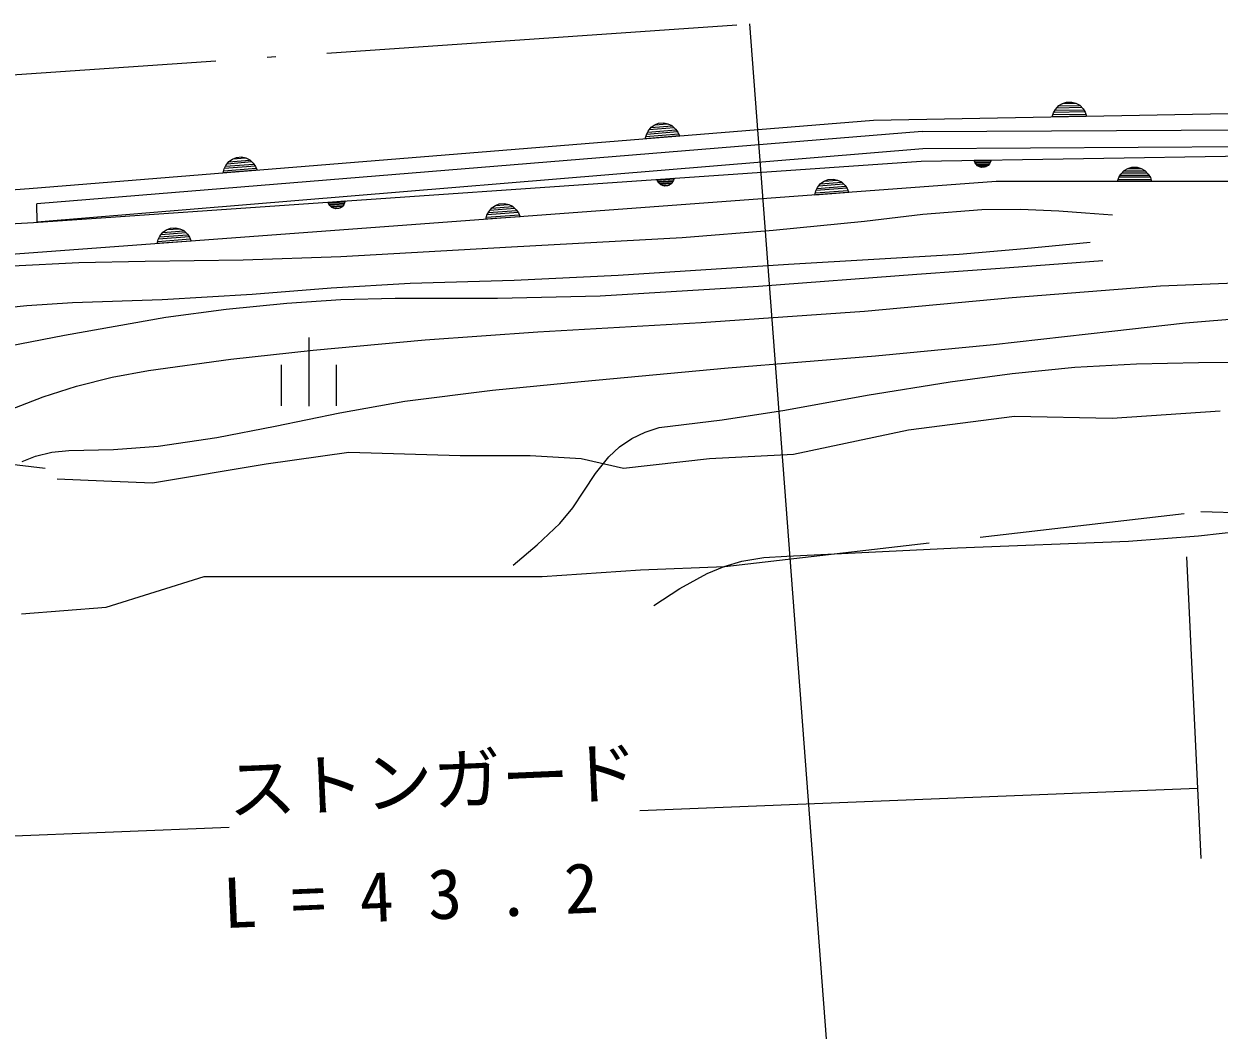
# Model space of a CAD drawing. Units: millimetres, scale not verified. Extents: x 69965 to 709965, y -3686 to 356314.
# Drawn here: x 222016 to 256924, y 248579 to 277953 of the extents above; entities that cross this region are included whole.
import ezdxf
from ezdxf.enums import TextEntityAlignment as Align

# ---------------------------------------------------------------- set-up
doc = ezdxf.new("R2010")
doc.units = ezdxf.units.MM
doc.header["$LTSCALE"] = 1000
doc.linetypes.add('DASHED', pattern=[7.5, 6, -1.5])
doc.linetypes.add('LONG_DASHED_DOTTED', pattern=[15.25, 12, -1.5, 0.25, -1.5])
doc.layers.add('S-BGD', color=7, linetype='Continuous', lineweight=13)
doc.styles.add('ＭＳ ゴシック', font='')
doc.styles.get('ＭＳ ゴシック').set_extended_font_data('MS Gothic')

msp = doc.modelspace()

# ---------------------------------------------------------------- linework, layer by layer
at = {"layer": 'S-BGD', "linetype": 'LONG_DASHED_DOTTED'}
msp.add_line((200440, 275000), (243213, 277953), dxfattribs=at)
at = {"layer": 'S-BGD'}
for p, q in [((243213, 277953), (246586, 233288)), ((252091, 275357), (252147, 275456)), ((252137, 275431), (252959, 275447)), ((252147, 275456), (252242, 275568)), ((252913, 275509), (252186, 275494)), ((252242, 275568), (252351, 275630)), ((252245, 275558), (252850, 275570)), ((252351, 275630), (252468, 275670)), ((252731, 275630), (252358, 275623)), ((252468, 275670), (252622, 275673)), ((252622, 275673), (252741, 275638)), ((252741, 275638), (252852, 275580)), ((252852, 275580), (252951, 275472)), ((252951, 275472), (253013, 275375)), ((222167, 273144), (246829, 275140)), ((246829, 275140), (258277, 275363)), ((252053, 275242), (252091, 275357)), ((253053, 275261), (252053, 275242)), ((252077, 275305), (253027, 275323)), ((253001, 275385), (252101, 275368)), ((253013, 275375), (253053, 275261)), ((248249, 274808), (222394, 272696)), ((240185, 274665), (241132, 274741)), ((240196, 274718), (240246, 274820)), ((241102, 274802), (240205, 274729)), ((240238, 274794), (241057, 274861)), ((240246, 274820), (240334, 274938)), ((241008, 274919), (240282, 274861)), ((240334, 274938), (240439, 275006)), ((240337, 274928), (240940, 274977)), ((240439, 275006), (240553, 275053)), ((240818, 275029), (240447, 274999)), ((240553, 275053), (240707, 275066)), ((240707, 275066), (240827, 275038)), ((240827, 275038), (240942, 274987)), ((240942, 274987), (241048, 274885)), ((241048, 274885), (241116, 274793)), ((241116, 274793), (241162, 274681)), ((248249, 274808), (264611, 274904)), ((240165, 274600), (240196, 274718)), ((241162, 274681), (240165, 274600)), ((264608, 274404), (248270, 274308)), ((248270, 274308), (222405, 272163)), ((228108, 274008), (228222, 274055)), ((228487, 274032), (228116, 274002)), ((228222, 274055), (228376, 274068)), ((228376, 274068), (228496, 274040)), ((228496, 274040), (228611, 273989)), ((248225, 273947), (260417, 274146)), ((222292, 272156), (248225, 273947)), ((227834, 273603), (227865, 273720)), ((228831, 273683), (227834, 273603)), ((227854, 273667), (228801, 273744)), ((227865, 273720), (227914, 273822)), ((228771, 273804), (227874, 273731)), ((227906, 273797), (228726, 273863)), ((227914, 273822), (228003, 273940)), ((228676, 273922), (227951, 273863)), ((228003, 273940), (228108, 274008)), ((228006, 273930), (228609, 273979)), ((228611, 273989), (228717, 273887)), ((228717, 273887), (228784, 273795)), ((228784, 273795), (228831, 273683)), ((249770, 273972), (250270, 273980)), ((249790, 273915), (249770, 273972)), ((250258, 273949), (249783, 273941)), ((249821, 273867), (249790, 273915)), ((249796, 273910), (250246, 273918)), ((250228, 273886), (249817, 273879)), ((249870, 273813), (249821, 273867)), ((249840, 273848), (250204, 273854)), ((249926, 273784), (249870, 273813)), ((250174, 273823), (249872, 273818)), ((249985, 273766), (249926, 273784)), ((249931, 273787), (250117, 273790)), ((250062, 273767), (249985, 273766)), ((250121, 273787), (250062, 273767)), ((250175, 273818), (250121, 273787)), ((250223, 273873), (250175, 273818)), ((250251, 273923), (250223, 273873)), ((250270, 273980), (250251, 273923)), ((254149, 273672), (254259, 273732)), ((254259, 273732), (254376, 273770)), ((254639, 273725), (254266, 273725)), ((254376, 273770), (254531, 273770)), ((254531, 273770), (254649, 273732)), ((254649, 273732), (254759, 273672)), ((250415, 273350), (211998, 270513)), ((240507, 273414), (241005, 273448)), ((240529, 273358), (240507, 273414)), ((240995, 273416), (240521, 273384)), ((240563, 273311), (240529, 273358)), ((240536, 273353), (240985, 273384)), ((240968, 273352), (240558, 273323)), ((240964, 273339), (240919, 273281)), ((240989, 273390), (240964, 273339)), ((241005, 273448), (240989, 273390)), ((245285, 273294), (245390, 273362)), ((245288, 273285), (245891, 273329)), ((245390, 273362), (245505, 273408)), ((245770, 273383), (245398, 273355)), ((245505, 273408), (245659, 273420)), ((245659, 273420), (245779, 273391)), ((245779, 273391), (245893, 273339)), ((245893, 273339), (245999, 273237)), ((258493, 273350), (250415, 273350)), ((253954, 273350), (253994, 273465)), ((254954, 273350), (253954, 273350)), ((253979, 273412), (254929, 273412)), ((253994, 273465), (254051, 273562)), ((254904, 273475), (254004, 273475)), ((254041, 273537), (254864, 273537)), ((254051, 273562), (254149, 273672)), ((254819, 273600), (254091, 273600)), ((254151, 273662), (254756, 273662)), ((254759, 273672), (254856, 273562)), ((254856, 273562), (254916, 273465)), ((254916, 273465), (254954, 273350)), ((211627, 272377), (222167, 273144)), ((240615, 273260), (240563, 273311)), ((240583, 273294), (240945, 273319)), ((240672, 273234), (240615, 273260)), ((240918, 273286), (240616, 273265)), ((240732, 273219), (240672, 273234)), ((240677, 273238), (240862, 273250)), ((240809, 273224), (240732, 273219)), ((240866, 273247), (240809, 273224)), ((240919, 273281), (240866, 273247)), ((245114, 272958), (245146, 273076)), ((246111, 273032), (245114, 272958)), ((245134, 273023), (246082, 273093)), ((245146, 273076), (245196, 273178)), ((246052, 273153), (245155, 273087)), ((245188, 273152), (246008, 273212)), ((245196, 273178), (245285, 273294)), ((245958, 273271), (245233, 273218)), ((245999, 273237), (246066, 273144)), ((246066, 273144), (246111, 273032)), ((222405, 272163), (222394, 272696)), ((230899, 272750), (231398, 272785)), ((230922, 272694), (230899, 272750)), ((231388, 272753), (230914, 272720)), ((230955, 272648), (230922, 272694)), ((230928, 272690), (231377, 272721)), ((231361, 272688), (230951, 272660)), ((231008, 272596), (230955, 272648)), ((230975, 272630), (231338, 272655)), ((231357, 272675), (231312, 272617)), ((231382, 272726), (231357, 272675)), ((231398, 272785), (231382, 272726)), ((235681, 272585), (235786, 272653)), ((235786, 272653), (235900, 272699)), ((236165, 272674), (235794, 272646)), ((235900, 272699), (236055, 272711)), ((236055, 272711), (236175, 272682)), ((236175, 272682), (236289, 272630)), ((236289, 272630), (236394, 272528)), ((231310, 272622), (231008, 272601)), ((231064, 272570), (231008, 272596)), ((231124, 272555), (231064, 272570)), ((231069, 272574), (231255, 272587)), ((231202, 272561), (231124, 272555)), ((231259, 272583), (231202, 272561)), ((231312, 272617), (231259, 272583)), ((235510, 272249), (235541, 272367)), ((236507, 272323), (235510, 272249)), ((235530, 272314), (236478, 272383)), ((235541, 272367), (235591, 272468)), ((236448, 272444), (235550, 272378)), ((235583, 272443), (236404, 272503)), ((235591, 272468), (235681, 272585)), ((236354, 272562), (235629, 272509)), ((235684, 272576), (236287, 272620)), ((236394, 272528), (236461, 272435)), ((236461, 272435), (236507, 272323)), ((246566, 272199), (248275, 272395)), ((248275, 272395), (249995, 272531)), ((249995, 272531), (251121, 272544)), ((251121, 272544), (252247, 272497)), ((252247, 272497), (253025, 272442)), ((253025, 272442), (253813, 272378)), ((211975, 271620), (222292, 272156)), ((226076, 271876), (226182, 271944)), ((226182, 271944), (226296, 271990)), ((226561, 271965), (226190, 271937)), ((226296, 271990), (226451, 272002)), ((226451, 272002), (226570, 271973)), ((226570, 271973), (226685, 271921)), ((241246, 271722), (243903, 271930)), ((243903, 271930), (246566, 272199)), ((225906, 271540), (225937, 271658)), ((226903, 271614), (225906, 271540)), ((225926, 271604), (226873, 271674)), ((225937, 271658), (225987, 271759)), ((226844, 271735), (225946, 271669)), ((225979, 271734), (226799, 271794)), ((225987, 271759), (226076, 271876)), ((226750, 271853), (226024, 271800)), ((226079, 271866), (226683, 271911)), ((226685, 271921), (226790, 271819)), ((226790, 271819), (226857, 271726)), ((226857, 271726), (226903, 271614)), ((236255, 271446), (241246, 271722)), ((251243, 271392), (253154, 271584)), ((231277, 271164), (236255, 271446)), ((249332, 271228), (251243, 271392)), ((221679, 270893), (223616, 270990)), ((223616, 270990), (225563, 271027)), ((225563, 271027), (228421, 271065)), ((228421, 271065), (231277, 271164)), ((239372, 270615), (244348, 270942)), ((244348, 270942), (249332, 271228)), ((250807, 270843), (253527, 271042)), ((236338, 270471), (239372, 270615)), ((243470, 270296), (248097, 270643)), ((248097, 270643), (250807, 270843)), ((228687, 270061), (230987, 270253)), ((230987, 270253), (233301, 270386)), ((233301, 270386), (236338, 270471)), ((238843, 270011), (243470, 270296)), ((250882, 269965), (255217, 270302)), ((255217, 270302), (257394, 270395)), ((223434, 269817), (226057, 269909)), ((226057, 269909), (228687, 270061)), ((229694, 269805), (231270, 269905)), ((231270, 269905), (232858, 269946)), ((232858, 269946), (235847, 269948)), ((235847, 269948), (238843, 270011)), ((246564, 269569), (250882, 269965)), ((220786, 269595), (222106, 269736)), ((222106, 269736), (223434, 269817)), ((226160, 269390), (227923, 269628)), ((227923, 269628), (229694, 269805)), ((241801, 269236), (246564, 269569)), ((223203, 268869), (226160, 269390)), ((237030, 268962), (241801, 269236)), ((253794, 268982), (255941, 269222)), ((255941, 269222), (258102, 269402)), ((220248, 268287), (223203, 268869)), ((230334, 268795), (230334, 266795)), ((233740, 268727), (237030, 268962)), ((250339, 268592), (253794, 268982)), ((230467, 268433), (233740, 268727)), ((246889, 268262), (250339, 268592)), ((225658, 267838), (228061, 268166)), ((228061, 268166), (230467, 268433)), ((242589, 267917), (246889, 268262)), ((224598, 267637), (225658, 267838)), ((229534, 268000), (229534, 266800)), ((231134, 268000), (231134, 266800)), ((238293, 267513), (242589, 267917)), ((249071, 267501), (250882, 267746)), ((250882, 267746), (252709, 267932)), ((252709, 267932), (254513, 268030)), ((254513, 268030), (256321, 268068)), ((256321, 268068), (258319, 268085)), ((223554, 267378), (224598, 267637)), ((235707, 267257), (238293, 267513)), ((246644, 267119), (249071, 267501)), ((221626, 266695), (222577, 267064)), ((222577, 267064), (223554, 267378)), ((233139, 266943), (235707, 267257)), ((244245, 266680), (246644, 267119)), ((231242, 266603), (233139, 266943)), ((229354, 266205), (231242, 266603)), ((240571, 266168), (242415, 266394)), ((242415, 266394), (244245, 266680)), ((227647, 265883), (229354, 266205)), ((239773, 265847), (240158, 266035)), ((240158, 266035), (240571, 266168)), ((225938, 265621), (227647, 265883)), ((239416, 265605), (239773, 265847)), ((221968, 265176), (222357, 265334)), ((222357, 265334), (222833, 265446)), ((222833, 265446), (223330, 265500)), ((223330, 265500), (224637, 265531)), ((224637, 265531), (225938, 265621)), ((238712, 264831), (239097, 265316)), ((239097, 265316), (239416, 265605)), ((238375, 264308), (238712, 264831)), ((238044, 263821), (238375, 264308)), ((237666, 263372), (238044, 263821)), ((237010, 262741), (237666, 263372)), ((256319, 263012), (258366, 263233)), ((254277, 262852), (256319, 263012)), ((236307, 262148), (237010, 262741)), ((244299, 262419), (249288, 262657)), ((249288, 262657), (254277, 262852)), ((242469, 262116), (242986, 262269)), ((242986, 262269), (243629, 262373)), ((243629, 262373), (244299, 262419)), ((255968, 262394), (256395, 253588)), ((241177, 261469), (241969, 261905)), ((241969, 261905), (242469, 262116)), ((240412, 260978), (241177, 261469)), ((240003, 254986), (256295, 255642)), ((214235, 253949), (228012, 254504))]:
    msp.add_line(p, q, dxfattribs=at)
at = {"layer": 'S-BGD', "linetype": 'DASHED'}
for p, q in [((247852, 266100), (250950, 266503)), ((250950, 266503), (253800, 266441)), ((253800, 266441), (256960, 266658)), ((213061, 266164), (222640, 264979)), ((244489, 265388), (247852, 266100)), ((229092, 265109), (231508, 265450)), ((231508, 265450), (234761, 265357)), ((234761, 265357), (236806, 265357)), ((236806, 265357), (238293, 265264)), ((242041, 265264), (244489, 265388)), ((225777, 264551), (229092, 265109)), ((238293, 265264), (239532, 264985)), ((239532, 264985), (242041, 265264)), ((222989, 264675), (224352, 264613)), ((224352, 264613), (225777, 264551)), ((242491, 262114), (256386, 263715)), ((256386, 263715), (259639, 263622)), ((224418, 260929), (227282, 261818)), ((227282, 261818), (231430, 261818)), ((231430, 261818), (237158, 261818)), ((237158, 261818), (240022, 262016)), ((240022, 262016), (242491, 262114)), ((221949, 260732), (224418, 260929))]:
    msp.add_line(p, q, dxfattribs=at)

# ---------------------------------------------------------------- texts
at = {"layer": 'S-BGD', "style": 'ＭＳ ゴシック'}
msp.add_text('ストンガード', height=1466, rotation=2.5, dxfattribs=at).set_placement((228015, 254434), align=Align.BOTTOM_LEFT)
at = {"layer": 'S-BGD', "insert": (227862, 251531), "char_height": 1466, "attachment_point": 7, "rotation": 2.4, "style": 'ＭＳ ゴシック'}
msp.add_mtext('\\T2;L=43.2', dxfattribs=at)

doc.saveas('drawing.dxf')
